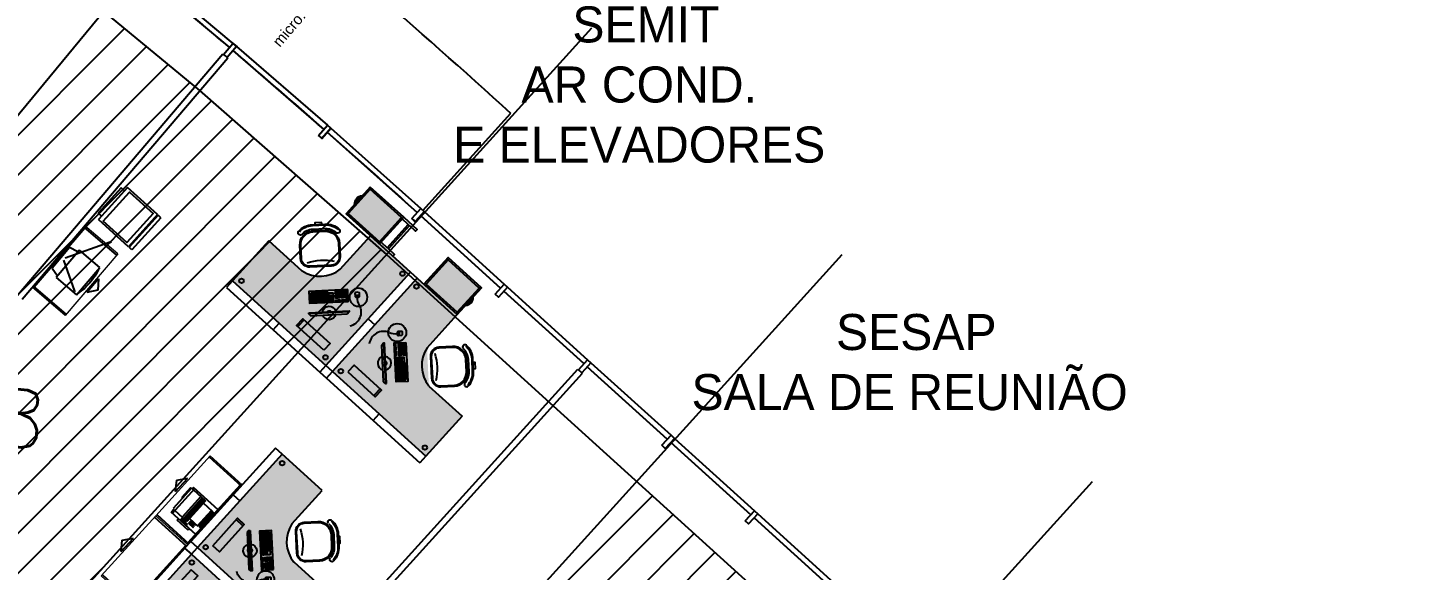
# Model space of a CAD drawing. Header units: millimetres. Extents: x -3 to 87.1, y -29 to 24.
# Drawn here: x 71.56 to 87.03, y -6.67 to -0.65 of the extents above; entities that cross this region are included whole.
import ezdxf
from ezdxf.enums import TextEntityAlignment as Align

# ---------------------------------------------------------------- set-up
doc = ezdxf.new("R2010")
doc.units = ezdxf.units.MM
for name, color, linetype in [('AR-DIV', 2, 'Continuous'), ('AR-EQP', 1, 'Continuous'), ('AR-ESQ', 2, 'Continuous'), ('AR-EST', 4, 'Continuous'), ('AR-MOB', 2, 'Continuous'), ('AR-PIS-EXT', 2, 'Continuous'), ('AR-TXT', 2, 'Continuous'), ('MALHA PARA NUMERAÇÃO DE SALAS', 1, 'Continuous')]:
    doc.layers.add(name, color=color, linetype=linetype)
doc.layers.add('AR-HTC-MOB', color=254, linetype='Continuous', plot=False)
doc.styles.add('1-125', font='stylu.ttf', dxfattribs={"height": 0.2})
doc.styles.add('ANEXO III_TERREO$0$DESENHO', font='arial.ttf')
doc.styles.add('S20', font='simplex.shx', dxfattribs={"width": 1.1, "height": 0.2})

# ---------------------------------------------------------------- blocks, each defined once
blk = doc.blocks.new('numeracao de salas anexo2')
at = {"layer": 'MALHA PARA NUMERAÇÃO DE SALAS'}
h = blk.add_hatch(dxfattribs=at)
h.set_pattern_fill('ANSI31', color=256, scale=2.5, style=0)
h.set_pattern_definition([(45, (100.34865, 6.72668), (-0.2209709, 0.2209709), [])])
h.paths.add_polyline_path([(78.927, -20.555), (78, -19.715), (73.434, -24.754), (74.361, -25.594), (76.213, -27.272), (77.89, -28.792, -0.024814), (81.404, -22.799), (80.779, -22.233)])
h.paths.add_polyline_path([(79.491, -16.208), (84.057, -11.169), (82.205, -9.491), (81.279, -8.651), (76.713, -13.69)])
h.paths.add_polyline_path([(74.295, -16.358), (73.369, -15.519), (71.516, -13.84), (66.95, -18.879), (68.803, -20.558), (69.729, -21.397)])
h.paths.add_polyline_path([(73.934, -11.172), (78.5, -6.133), (76.423, -4.309), (75.358, -3.429), (71.029, -8.672), (72.014, -9.486)])
h.paths.add_polyline_path([(68.737, -11.448), (67.795, -10.67), (65.863, -9.172), (61.779, -14.609), (63.546, -15.979), (64.408, -16.691)])
h.paths.add_polyline_path([(62.875, -7.046), (61.865, -6.357), (59.804, -5.043), (56.237, -10.833), (58.123, -12.035), (59.047, -12.664)])
h.paths.add_polyline_path([(56.634, -3.201), (55.565, -2.608), (53.391, -1.489), (50.372, -7.582), (52.36, -8.605), (53.338, -9.147)])
h.paths.add_polyline_path([(50.065, 0.055), (48.946, 0.547), (46.679, 1.461), (44.232, -4.883), (46.306, -5.72), (47.33, -6.17)])
h.paths.add_polyline_path([(43.226, 2.693), (42.066, 3.08), (39.725, 3.782), (39.723, 3.782), (37.871, -2.76), (40.013, -3.403), (41.073, -3.757)])
h.paths.add_polyline_path([(36.172, 4.691), (34.985, 4.969), (32.586, 5.454), (31.342, -1.231), (33.533, -1.674), (34.622, -1.929)])
h.paths.add_polyline_path([(28.967, 6.042), (27.755, 6.201), (25.324, 6.463), (24.699, -0.308), (26.922, -0.548), (28.03, -0.702)])
h.paths.add_polyline_path([(21.666, 6.716), (20.444, 6.763), (18, 6.8), (18, 0), (20.236, -0.034), (21.353, -0.086)])
h.paths.add_polyline_path([(14.25, 6.8), (10.5, 6.8), (10.5, 0), (14.25, 0)])
h.paths.add_polyline_path([(6.75, 6.8), (3, 6.8), (3, 0), (6.75, 0)])
h.paths.add_polyline_path([(10.5, 10.4), (10.5, 17.2), (6.75, 17.2), (6.75, 10.4)])
h.paths.add_polyline_path([(14.25, 10.4), (15.5, 10.4), (18, 10.4), (18, 17.2), (14.25, 17.2)])
h.paths.add_polyline_path([(26.28, 16.819), (23.524, 17.03), (22.144, 17.094), (21.831, 10.302), (23.107, 10.243), (25.655, 10.048)])
h.paths.add_polyline_path([(33.245, 8.993), (34.489, 15.678), (31.765, 16.142), (30.396, 16.332), (29.461, 9.598), (30.726, 9.422)])
h.paths.add_polyline_path([(38.237, 7.904), (40.703, 7.246), (42.555, 13.789), (39.889, 14.501), (38.544, 14.816), (36.993, 8.196)])
h.paths.add_polyline_path([(45.577, 5.703), (47.975, 4.82), (50.422, 11.165), (47.828, 12.119), (46.517, 12.557), (44.365, 6.107)])
h.paths.add_polyline_path([(54.99, 1.737), (58.01, 7.829), (55.515, 9.019), (54.25, 9.575), (51.514, 3.35), (52.683, 2.836)])
h.paths.add_polyline_path([(68.025, -6.293), (72.108, -0.856), (69.873, 0.769), (68.731, 1.548), (64.902, -4.071), (65.958, -4.791)])
h.paths.add_polyline_path([(76.561, -24.818), (77.711, -24.951), (77.821, -23.997), (76.671, -23.864)], flags=24)
h.paths.add_polyline_path([(78.739, -13.55), (80.222, -13.722), (80.332, -12.768), (78.849, -12.596)], flags=24)
h.paths.add_polyline_path([(69.31, -18.502), (70.761, -18.67), (70.871, -17.716), (69.421, -17.549)], flags=24)
h.paths.add_polyline_path([(73.34, -8.308), (74.791, -8.476), (74.901, -7.522), (73.451, -7.355)], flags=24)
h.paths.add_polyline_path([(64.18, -13.723), (65.597, -13.886), (65.707, -12.933), (64.29, -12.769)], flags=24)
h.paths.add_polyline_path([(58.329, -9.683), (59.646, -9.835), (59.756, -8.882), (58.439, -8.729)], flags=24)
h.paths.add_polyline_path([(52.435, -6.034), (53.752, -6.186), (53.862, -5.232), (52.545, -5.08)], flags=24)
h.paths.add_polyline_path([(46.228, -3.039), (47.379, -3.172), (47.489, -2.219), (46.338, -2.086)], flags=24)
h.paths.add_polyline_path([(39.693, -0.644), (41.144, -0.811), (41.254, 0.142), (39.804, 0.31)], flags=24)
h.paths.add_polyline_path([(32.845, 0.986), (34.262, 0.823), (34.372, 1.776), (32.955, 1.94)], flags=24)
h.paths.add_polyline_path([(26.091, 2.326), (27.541, 2.159), (27.652, 3.112), (26.201, 3.28)], flags=24)
h.paths.add_polyline_path([(19.093, 2.686), (20.543, 2.518), (20.654, 3.472), (19.203, 3.64)], flags=24)
h.paths.add_polyline_path([(11.748, 2.729), (12.898, 2.596), (13.008, 3.55), (11.858, 3.683)], flags=24)
h.paths.add_polyline_path([(4.098, 2.746), (5.548, 2.579), (5.658, 3.532), (4.208, 3.7)], flags=24)
h.paths.add_polyline_path([(7.848, 12.946), (9.298, 12.779), (9.408, 13.732), (7.958, 13.9)], flags=24)
h.paths.add_polyline_path([(15.348, 12.946), (16.798, 12.779), (16.908, 13.732), (15.458, 13.9)], flags=24)
h.paths.add_polyline_path([(23.065, 12.526), (24.549, 12.355), (24.659, 13.308), (23.175, 13.48)], flags=24)
h.paths.add_polyline_path([(31.093, 11.335), (32.543, 11.168), (32.653, 12.121), (31.203, 12.289)], flags=24)
h.paths.add_polyline_path([(38.744, 9.676), (40.161, 9.513), (40.271, 10.466), (38.855, 10.63)], flags=24)
h.paths.add_polyline_path([(46.236, 7.202), (47.686, 7.035), (47.796, 7.988), (46.346, 8.156)], flags=24)
h.paths.add_polyline_path([(53.388, 4.184), (54.705, 4.031), (54.815, 4.985), (53.498, 5.137)], flags=24)
h.paths.add_polyline_path([(67.164, -3.639), (68.481, -3.791), (68.591, -2.837), (67.274, -2.685)], flags=24)
for p, q in [((62.249, -19.307), (77.528, -0.801)), ((64.666, -21.4), (80.78, -3.616)), ((67.446, -23.916), (83.562, -6.132)), ((79.491, -16.208), (86.34, -8.65))]:
    blk.add_line(p, q, dxfattribs=at)
blk.add_lwpolyline([(58.01, 7.829), (60.467, 6.564), (62.884, 5.225), (65.259, 3.811), (67.589, 2.326), (69.873, 0.769), (72.108, -0.856), (74.292, -2.55), (76.423, -4.309), (78.5, -6.133), (80.352, -7.812), (82.205, -9.491), (84.057, -11.169), (85.91, -12.848), (89.98, -16.536)], dxfattribs=at)
at = {"layer": 'MALHA PARA NUMERAÇÃO DE SALAS', "color": 2, "style": 'S20', "width": 1.1}
blk.add_text('08', height=0.64, rotation=353.41, dxfattribs=at).set_placement((74.084, -8.233), align=Align.CENTER)
blk = doc.blocks.new('A$C009E3A51')
blk.add_blockref('numeracao de salas anexo2', (-3.157, 0.008))
blk = doc.blocks.new('ANEXO III_TERREO$0$CADEIRA-S')
at = {"color": 2}
for p, q in [((0.072, 0.269), (-0.068, 0.269)), ((0.072, 0.219), (-0.068, 0.219)), ((0.072, 0.199), (-0.068, 0.199)), ((-0.218, 0.049), (-0.218, -0.101)), ((0.222, -0.101), (0.222, 0.049)), ((-0.118, -0.201), (0.122, -0.201))]:
    blk.add_line(p, q, dxfattribs=at)
at = {"color": 1}
for p, q in [((0.072, 0.259), (-0.068, 0.259)), ((0.072, 0.189), (-0.068, 0.189)), ((-0.015, 0.199), (-0.015, 0.219)), ((0.025, 0.199), (0.025, 0.219)), ((-0.208, 0.049), (-0.208, -0.101)), ((0.212, -0.101), (0.212, 0.049)), ((-0.118, -0.191), (0.122, -0.191))]:
    blk.add_line(p, q, dxfattribs=at)
at = {"color": 2}
blk.add_lwpolyline([(-0.032, 0.269), (-0.032, 0.287), (0.043, 0.287), (0.043, 0.269)], dxfattribs=at)
for centre, radius, start, end in [((-0.206, 0.186), 0.025, 135, 315), ((-0.068, 0.049), 0.22, 90, 135), ((-0.068, 0.049), 0.15, 90, 180), ((-0.068, 0.049), 0.17, 90, 135), ((0.072, 0.049), 0.22, 45, 90), ((0.072, 0.049), 0.17, 45, 90), ((0.072, 0.049), 0.15, 0, 90), ((0.21, 0.186), 0.025, 225, 45), ((-0.118, -0.101), 0.1, 180, 270), ((0.122, -0.101), 0.1, 270, 0)]:
    blk.add_arc(centre, radius, start, end, dxfattribs=at)
at = {"color": 1}
for centre, radius, start, end in [((-0.068, 0.049), 0.21, 90, 135), ((-0.068, 0.049), 0.14, 90, 180), ((0.072, 0.049), 0.21, 45, 90), ((0.072, 0.049), 0.14, 0, 90), ((-0.118, -0.101), 0.09, 180, 270), ((-0.005, -0.682), 0.553, 73.6911, 105.2491), ((0.122, -0.101), 0.09, 270, 0)]:
    blk.add_arc(centre, radius, start, end, dxfattribs=at)
blk = doc.blocks.new('ANEXO III_TERREO$0$frde3421')
at = {"color": 2}
for p, q in [((92.969, 141.917), (92.969, 141.96)), ((92.786, 141.84), (92.765, 141.819)), ((92.765, 141.411), (92.765, 141.819)), ((92.943, 141.946), (92.969, 141.946)), ((92.943, 141.93), (92.969, 141.93)), ((92.969, 141.93), (92.943, 141.93)), ((92.786, 141.39), (92.765, 141.411))]:
    blk.add_line(p, q, dxfattribs=at)
at = {"color": 252}
for p, q in [((92.913, 141.819), (92.913, 141.762)), ((92.923, 141.821), (92.914, 141.821)), ((92.924, 141.762), (92.924, 141.819)), ((92.914, 141.761), (92.923, 141.761)), ((92.98, 141.668), (92.98, 141.627)), ((93.007, 141.67), (92.982, 141.67)), ((93.009, 141.627), (93.009, 141.668)), ((93.012, 141.704), (93.012, 141.699)), ((93.024, 141.704), (93.024, 141.699)), ((92.982, 141.625), (93.007, 141.625)), ((93.002, 141.606), (93.007, 141.606)), ((93.012, 141.604), (93.012, 141.435)), ((93.013, 141.606), (93.023, 141.606)), ((93.024, 141.604), (93.024, 141.435)), ((93.002, 141.433), (93.007, 141.433)), ((93.013, 141.433), (93.023, 141.433))]:
    blk.add_line(p, q, dxfattribs=at)
at = {"color": 2}
blk.add_lwpolyline([(93.003, 141.948, 0.414214), (92.99, 141.96), (92.956, 141.96, 0.414214), (92.943, 141.948), (92.943, 141.929, 0.414214), (92.956, 141.917), (92.99, 141.917, 0.414214), (93.003, 141.929)], format="xyb", close=True, dxfattribs=at)
at = {"color": 1}
blk.add_lwpolyline([(92.798, 141.39), (92.798, 141.84), (92.786, 141.84), (92.786, 141.39)], close=True, dxfattribs=at)
at = {"color": 2}
blk.add_lwpolyline([(93.036, 141.835), (93.036, 141.402), (92.904, 141.402), (92.904, 141.835)], close=True, dxfattribs=at)
at = {"color": 252}
for points in [[(92.95, 141.808), (92.958, 141.808, 0.414214), (92.96, 141.81), (92.96, 141.819, 0.414214), (92.958, 141.821), (92.95, 141.821, 0.414214), (92.948, 141.819), (92.948, 141.81, 0.414214)], [(92.966, 141.808), (92.974, 141.808, 0.414214), (92.976, 141.81), (92.976, 141.819, 0.414214), (92.974, 141.821), (92.966, 141.821, 0.414214), (92.964, 141.819), (92.964, 141.81, 0.414214)], [(92.982, 141.808), (92.99, 141.808, 0.414214), (92.992, 141.81), (92.992, 141.819, 0.414214), (92.99, 141.821), (92.982, 141.821, 0.414214), (92.98, 141.819), (92.98, 141.81, 0.414214)], [(92.998, 141.808), (93.006, 141.808, 0.414214), (93.008, 141.81), (93.008, 141.819, 0.414214), (93.006, 141.821), (92.998, 141.821, 0.414214), (92.996, 141.819), (92.996, 141.81, 0.414214)], [(93.014, 141.808), (93.022, 141.808, 0.414214), (93.024, 141.81), (93.024, 141.819, 0.414214), (93.022, 141.821), (93.014, 141.821, 0.414214), (93.012, 141.819), (93.012, 141.81, 0.414214)], [(92.914, 141.729), (92.923, 141.729, 0.414214), (92.925, 141.73), (92.925, 141.739, 0.414214), (92.923, 141.741), (92.914, 141.741, 0.414214), (92.913, 141.739), (92.913, 141.73, 0.414214)], [(92.914, 141.713), (92.923, 141.713, 0.414214), (92.925, 141.714), (92.925, 141.723, 0.414214), (92.923, 141.725), (92.914, 141.725, 0.414214), (92.913, 141.723), (92.913, 141.714, 0.414214)], [(92.914, 141.697), (92.923, 141.697, 0.414214), (92.925, 141.698), (92.925, 141.707, 0.414214), (92.923, 141.709), (92.914, 141.709, 0.414214), (92.913, 141.707), (92.913, 141.698, 0.414214)], [(92.915, 141.657), (92.923, 141.657, 0.414214), (92.925, 141.659), (92.925, 141.667, 0.414214), (92.923, 141.669), (92.915, 141.669, 0.414214), (92.913, 141.667), (92.913, 141.659, 0.414214)], [(92.915, 141.641), (92.923, 141.641, 0.414214), (92.925, 141.643), (92.925, 141.651, 0.414214), (92.923, 141.653), (92.915, 141.653, 0.414214), (92.913, 141.651), (92.913, 141.643, 0.414214)], [(92.934, 141.657), (92.943, 141.657, 0.414214), (92.944, 141.659), (92.944, 141.668, 0.414214), (92.943, 141.67), (92.934, 141.67, 0.414214), (92.932, 141.668), (92.932, 141.659, 0.414214)], [(92.934, 141.641), (92.943, 141.641, 0.414214), (92.944, 141.643), (92.944, 141.652, 0.414214), (92.943, 141.654), (92.934, 141.654, 0.414214), (92.932, 141.652), (92.932, 141.643, 0.414214)], [(92.949, 141.729), (92.958, 141.729, 0.414214), (92.96, 141.731), (92.96, 141.739, 0.414214), (92.958, 141.741), (92.949, 141.741, 0.414214), (92.947, 141.739), (92.947, 141.731, 0.414214)], [(92.949, 141.713), (92.958, 141.713, 0.414214), (92.96, 141.715), (92.96, 141.723, 0.414214), (92.958, 141.725), (92.949, 141.725, 0.414214), (92.947, 141.723), (92.947, 141.715, 0.414214)], [(92.949, 141.697), (92.958, 141.697, 0.414214), (92.96, 141.699), (92.96, 141.707, 0.414214), (92.958, 141.709), (92.949, 141.709, 0.414214), (92.947, 141.707), (92.947, 141.699, 0.414214)], [(92.95, 141.792), (92.958, 141.792, 0.414214), (92.96, 141.794), (92.96, 141.803, 0.414214), (92.958, 141.805), (92.95, 141.805, 0.414214), (92.948, 141.803), (92.948, 141.794, 0.414214)], [(92.95, 141.776), (92.958, 141.776, 0.414214), (92.96, 141.778), (92.96, 141.787, 0.414214), (92.958, 141.789), (92.95, 141.789, 0.414214), (92.948, 141.787), (92.948, 141.778, 0.414214)], [(92.95, 141.76), (92.958, 141.76, 0.414214), (92.96, 141.762), (92.96, 141.771, 0.414214), (92.958, 141.773), (92.95, 141.773, 0.414214), (92.948, 141.771), (92.948, 141.762, 0.414214)], [(92.95, 141.657), (92.959, 141.657, 0.414214), (92.96, 141.659), (92.96, 141.668, 0.414214), (92.959, 141.67), (92.95, 141.67, 0.414214), (92.948, 141.668), (92.948, 141.659, 0.414214)], [(92.95, 141.641), (92.959, 141.641, 0.414214), (92.96, 141.643), (92.96, 141.652, 0.414214), (92.959, 141.654), (92.95, 141.654, 0.414214), (92.948, 141.652), (92.948, 141.643, 0.414214)], [(92.966, 141.792), (92.974, 141.792, 0.414214), (92.976, 141.794), (92.976, 141.803, 0.414214), (92.974, 141.805), (92.966, 141.805, 0.414214), (92.964, 141.803), (92.964, 141.794, 0.414214)], [(92.966, 141.776), (92.974, 141.776, 0.414214), (92.976, 141.778), (92.976, 141.787, 0.414214), (92.974, 141.789), (92.966, 141.789, 0.414214), (92.964, 141.787), (92.964, 141.778, 0.414214)], [(92.966, 141.76), (92.974, 141.76, 0.414214), (92.976, 141.762), (92.976, 141.771, 0.414214), (92.974, 141.773), (92.966, 141.773, 0.414214), (92.964, 141.771), (92.964, 141.762, 0.414214)], [(92.966, 141.657), (92.975, 141.657, 0.414214), (92.976, 141.659), (92.976, 141.668, 0.414214), (92.975, 141.67), (92.966, 141.67, 0.414214), (92.964, 141.668), (92.964, 141.659, 0.414214)], [(92.966, 141.641), (92.975, 141.641, 0.414214), (92.976, 141.643), (92.976, 141.652, 0.414214), (92.975, 141.654), (92.966, 141.654, 0.414214), (92.964, 141.652), (92.964, 141.643, 0.414214)], [(92.969, 141.729), (92.978, 141.729, 0.414214), (92.98, 141.731), (92.98, 141.74, 0.414214), (92.978, 141.742), (92.969, 141.742, 0.414214), (92.967, 141.74), (92.967, 141.731, 0.414214)], [(92.969, 141.713), (92.978, 141.713, 0.414214), (92.98, 141.715), (92.98, 141.724, 0.414214), (92.978, 141.726), (92.969, 141.726, 0.414214), (92.967, 141.724), (92.967, 141.715, 0.414214)], [(92.969, 141.697), (92.978, 141.697, 0.414214), (92.98, 141.699), (92.98, 141.708, 0.414214), (92.978, 141.71), (92.969, 141.71, 0.414214), (92.967, 141.708), (92.967, 141.699, 0.414214)], [(92.982, 141.792), (92.99, 141.792, 0.414214), (92.992, 141.794), (92.992, 141.803, 0.414214), (92.99, 141.805), (92.982, 141.805, 0.414214), (92.98, 141.803), (92.98, 141.794, 0.414214)], [(92.982, 141.776), (92.99, 141.776, 0.414214), (92.992, 141.778), (92.992, 141.787, 0.414214), (92.99, 141.789), (92.982, 141.789, 0.414214), (92.98, 141.787), (92.98, 141.778, 0.414214)], [(92.982, 141.76), (92.99, 141.76, 0.414214), (92.992, 141.762), (92.992, 141.771, 0.414214), (92.99, 141.773), (92.982, 141.773, 0.414214), (92.98, 141.771), (92.98, 141.762, 0.414214)], [(92.998, 141.792), (93.006, 141.792, 0.414214), (93.008, 141.794), (93.008, 141.803, 0.414214), (93.006, 141.805), (92.998, 141.805, 0.414214), (92.996, 141.803), (92.996, 141.794, 0.414214)], [(92.998, 141.776), (93.006, 141.776, 0.414214), (93.008, 141.778), (93.008, 141.787, 0.414214), (93.006, 141.789), (92.998, 141.789, 0.414214), (92.996, 141.787), (92.996, 141.778, 0.414214)], [(92.998, 141.76), (93.006, 141.76, 0.414214), (93.008, 141.762), (93.008, 141.771, 0.414214), (93.006, 141.773), (92.998, 141.773, 0.414214), (92.996, 141.771), (92.996, 141.762, 0.414214)], [(92.998, 141.73), (93.006, 141.73, 0.414214), (93.008, 141.731), (93.008, 141.74, 0.414214), (93.006, 141.742), (92.998, 141.742, 0.414214), (92.996, 141.74), (92.996, 141.731, 0.414214)], [(92.998, 141.714), (93.006, 141.714, 0.414214), (93.008, 141.715), (93.008, 141.724, 0.414214), (93.006, 141.726), (92.998, 141.726, 0.414214), (92.996, 141.724), (92.996, 141.715, 0.414214)], [(92.998, 141.698), (93.006, 141.698, 0.414214), (93.008, 141.699), (93.008, 141.708, 0.414214), (93.006, 141.71), (92.998, 141.71, 0.414214), (92.996, 141.708), (92.996, 141.699, 0.414214)], [(93.014, 141.792), (93.022, 141.792, 0.414214), (93.024, 141.794), (93.024, 141.803, 0.414214), (93.022, 141.805), (93.014, 141.805, 0.414214), (93.012, 141.803), (93.012, 141.794, 0.414214)], [(93.014, 141.776), (93.022, 141.776, 0.414214), (93.024, 141.778), (93.024, 141.787, 0.414214), (93.022, 141.789), (93.014, 141.789, 0.414214), (93.012, 141.787), (93.012, 141.778, 0.414214)], [(93.014, 141.76), (93.022, 141.76, 0.414214), (93.024, 141.762), (93.024, 141.771, 0.414214), (93.022, 141.773), (93.014, 141.773, 0.414214), (93.012, 141.771), (93.012, 141.762, 0.414214)], [(93.014, 141.73), (93.022, 141.73, 0.414214), (93.024, 141.731), (93.024, 141.74, 0.414214), (93.022, 141.742), (93.014, 141.742, 0.414214), (93.012, 141.74), (93.012, 141.731, 0.414214)], [(93.014, 141.714), (93.022, 141.714, 0.414214), (93.024, 141.715), (93.024, 141.724, 0.414214), (93.022, 141.726), (93.014, 141.726, 0.414214), (93.012, 141.724), (93.012, 141.715, 0.414214)], [(93.014, 141.698), (93.022, 141.698, 0.414214), (93.024, 141.699), (93.024, 141.708, 0.414214), (93.022, 141.71), (93.014, 141.71, 0.414214), (93.012, 141.708), (93.012, 141.699, 0.414214)], [(92.915, 141.625), (92.923, 141.625, 0.414214), (92.925, 141.627), (92.925, 141.635, 0.414214), (92.923, 141.637), (92.915, 141.637, 0.414214), (92.913, 141.635), (92.913, 141.627, 0.414214)], [(92.915, 141.609), (92.923, 141.609, 0.414214), (92.925, 141.611), (92.925, 141.619, 0.414214), (92.923, 141.621), (92.915, 141.621, 0.414214), (92.913, 141.619), (92.913, 141.611, 0.414214)], [(92.915, 141.593), (92.923, 141.593, 0.414214), (92.925, 141.595), (92.925, 141.603, 0.414214), (92.923, 141.605), (92.915, 141.605, 0.414214), (92.913, 141.603), (92.913, 141.595, 0.414214)], [(92.915, 141.577), (92.923, 141.577, 0.414214), (92.925, 141.579), (92.925, 141.587, 0.414214), (92.923, 141.589), (92.915, 141.589, 0.414214), (92.913, 141.587), (92.913, 141.579, 0.414214)], [(92.915, 141.561), (92.923, 141.561, 0.414214), (92.925, 141.563), (92.925, 141.571, 0.414214), (92.923, 141.573), (92.915, 141.573, 0.414214), (92.913, 141.571), (92.913, 141.563, 0.414214)], [(92.915, 141.545), (92.923, 141.545, 0.414214), (92.925, 141.547), (92.925, 141.555, 0.414214), (92.923, 141.557), (92.915, 141.557, 0.414214), (92.913, 141.555), (92.913, 141.547, 0.414214)], [(92.915, 141.529), (92.923, 141.529, 0.414214), (92.925, 141.531), (92.925, 141.539, 0.414214), (92.923, 141.541), (92.915, 141.541, 0.414214), (92.913, 141.539), (92.913, 141.531, 0.414214)], [(92.915, 141.513), (92.923, 141.513, 0.414214), (92.925, 141.515), (92.925, 141.523, 0.414214), (92.923, 141.525), (92.915, 141.525, 0.414214), (92.913, 141.523), (92.913, 141.515, 0.414214)], [(92.915, 141.497), (92.923, 141.497, 0.414214), (92.925, 141.499), (92.925, 141.507, 0.414214), (92.923, 141.509), (92.915, 141.509, 0.414214), (92.913, 141.507), (92.913, 141.499, 0.414214)], [(92.934, 141.625), (92.943, 141.625, 0.414214), (92.944, 141.627), (92.944, 141.636, 0.414214), (92.943, 141.638), (92.934, 141.638, 0.414214), (92.932, 141.636), (92.932, 141.627, 0.414214)], [(92.934, 141.609), (92.943, 141.609, 0.414214), (92.944, 141.611), (92.944, 141.62, 0.414214), (92.943, 141.622), (92.934, 141.622, 0.414214), (92.932, 141.62), (92.932, 141.611, 0.414214)], [(92.934, 141.593), (92.943, 141.593, 0.414214), (92.944, 141.595), (92.944, 141.604, 0.414214), (92.943, 141.606), (92.934, 141.606, 0.414214), (92.932, 141.604), (92.932, 141.595, 0.414214)], [(92.934, 141.577), (92.943, 141.577, 0.414214), (92.944, 141.579), (92.944, 141.588, 0.414214), (92.943, 141.59), (92.934, 141.59, 0.414214), (92.932, 141.588), (92.932, 141.579, 0.414214)], [(92.934, 141.561), (92.943, 141.561, 0.414214), (92.944, 141.563), (92.944, 141.572, 0.414214), (92.943, 141.574), (92.934, 141.574, 0.414214), (92.932, 141.572), (92.932, 141.563, 0.414214)], [(92.934, 141.545), (92.943, 141.545, 0.414214), (92.944, 141.547), (92.944, 141.556, 0.414214), (92.943, 141.558), (92.934, 141.558, 0.414214), (92.932, 141.556), (92.932, 141.547, 0.414214)], [(92.934, 141.529), (92.943, 141.529, 0.414214), (92.944, 141.531), (92.944, 141.54, 0.414214), (92.943, 141.542), (92.934, 141.542, 0.414214), (92.932, 141.54), (92.932, 141.531, 0.414214)], [(92.934, 141.513), (92.943, 141.513, 0.414214), (92.944, 141.515), (92.944, 141.524, 0.414214), (92.943, 141.526), (92.934, 141.526, 0.414214), (92.932, 141.524), (92.932, 141.515, 0.414214)], [(92.934, 141.497), (92.943, 141.497, 0.414214), (92.944, 141.499), (92.944, 141.508, 0.414214), (92.943, 141.51), (92.934, 141.51, 0.414214), (92.932, 141.508), (92.932, 141.499, 0.414214)], [(92.95, 141.625), (92.959, 141.625, 0.414214), (92.96, 141.627), (92.96, 141.636, 0.414214), (92.959, 141.638), (92.95, 141.638, 0.414214), (92.948, 141.636), (92.948, 141.627, 0.414214)], [(92.95, 141.609), (92.959, 141.609, 0.414214), (92.96, 141.611), (92.96, 141.62, 0.414214), (92.959, 141.622), (92.95, 141.622, 0.414214), (92.948, 141.62), (92.948, 141.611, 0.414214)], [(92.95, 141.593), (92.959, 141.593, 0.414214), (92.96, 141.595), (92.96, 141.604, 0.414214), (92.959, 141.606), (92.95, 141.606, 0.414214), (92.948, 141.604), (92.948, 141.595, 0.414214)], [(92.95, 141.577), (92.959, 141.577, 0.414214), (92.96, 141.579), (92.96, 141.588, 0.414214), (92.959, 141.59), (92.95, 141.59, 0.414214), (92.948, 141.588), (92.948, 141.579, 0.414214)], [(92.95, 141.561), (92.959, 141.561, 0.414214), (92.96, 141.563), (92.96, 141.572, 0.414214), (92.959, 141.574), (92.95, 141.574, 0.414214), (92.948, 141.572), (92.948, 141.563, 0.414214)], [(92.95, 141.545), (92.959, 141.545, 0.414214), (92.96, 141.547), (92.96, 141.556, 0.414214), (92.959, 141.558), (92.95, 141.558, 0.414214), (92.948, 141.556), (92.948, 141.547, 0.414214)], [(92.95, 141.529), (92.959, 141.529, 0.414214), (92.96, 141.531), (92.96, 141.54, 0.414214), (92.959, 141.542), (92.95, 141.542, 0.414214), (92.948, 141.54), (92.948, 141.531, 0.414214)], [(92.95, 141.513), (92.959, 141.513, 0.414214), (92.96, 141.515), (92.96, 141.524, 0.414214), (92.959, 141.526), (92.95, 141.526, 0.414214), (92.948, 141.524), (92.948, 141.515, 0.414214)], [(92.95, 141.497), (92.959, 141.497, 0.414214), (92.96, 141.499), (92.96, 141.508, 0.414214), (92.959, 141.51), (92.95, 141.51, 0.414214), (92.948, 141.508), (92.948, 141.499, 0.414214)], [(92.966, 141.625), (92.975, 141.625, 0.414214), (92.976, 141.627), (92.976, 141.636, 0.414214), (92.975, 141.638), (92.966, 141.638, 0.414214), (92.964, 141.636), (92.964, 141.627, 0.414214)], [(92.966, 141.609), (92.975, 141.609, 0.414214), (92.976, 141.611), (92.976, 141.62, 0.414214), (92.975, 141.622), (92.966, 141.622, 0.414214), (92.964, 141.62), (92.964, 141.611, 0.414214)], [(92.966, 141.593), (92.975, 141.593, 0.414214), (92.976, 141.595), (92.976, 141.604, 0.414214), (92.975, 141.606), (92.966, 141.606, 0.414214), (92.964, 141.604), (92.964, 141.595, 0.414214)], [(92.966, 141.577), (92.975, 141.577, 0.414214), (92.976, 141.579), (92.976, 141.588, 0.414214), (92.975, 141.59), (92.966, 141.59, 0.414214), (92.964, 141.588), (92.964, 141.579, 0.414214)], [(92.966, 141.561), (92.975, 141.561, 0.414214), (92.976, 141.563), (92.976, 141.572, 0.414214), (92.975, 141.574), (92.966, 141.574, 0.414214), (92.964, 141.572), (92.964, 141.563, 0.414214)], [(92.966, 141.545), (92.975, 141.545, 0.414214), (92.976, 141.547), (92.976, 141.556, 0.414214), (92.975, 141.558), (92.966, 141.558, 0.414214), (92.964, 141.556), (92.964, 141.547, 0.414214)], [(92.966, 141.529), (92.975, 141.529, 0.414214), (92.976, 141.531), (92.976, 141.54, 0.414214), (92.975, 141.542), (92.966, 141.542, 0.414214), (92.964, 141.54), (92.964, 141.531, 0.414214)], [(92.966, 141.513), (92.975, 141.513, 0.414214), (92.976, 141.515), (92.976, 141.524, 0.414214), (92.975, 141.526), (92.966, 141.526, 0.414214), (92.964, 141.524), (92.964, 141.515, 0.414214)], [(92.966, 141.497), (92.975, 141.497, 0.414214), (92.976, 141.499), (92.976, 141.508, 0.414214), (92.975, 141.51), (92.966, 141.51, 0.414214), (92.964, 141.508), (92.964, 141.499, 0.414214)], [(92.982, 141.609), (92.991, 141.609, 0.414214), (92.992, 141.611), (92.992, 141.62, 0.414214), (92.991, 141.622), (92.982, 141.622, 0.414214), (92.98, 141.62), (92.98, 141.611, 0.414214)], [(92.982, 141.593), (92.991, 141.593, 0.414214), (92.992, 141.595), (92.992, 141.604, 0.414214), (92.991, 141.606), (92.982, 141.606, 0.414214), (92.98, 141.604), (92.98, 141.595, 0.414214)], [(92.982, 141.577), (92.991, 141.577, 0.414214), (92.992, 141.579), (92.992, 141.588, 0.414214), (92.991, 141.59), (92.982, 141.59, 0.414214), (92.98, 141.588), (92.98, 141.579, 0.414214)], [(92.982, 141.561), (92.991, 141.561, 0.414214), (92.992, 141.563), (92.992, 141.572, 0.414214), (92.991, 141.574), (92.982, 141.574, 0.414214), (92.98, 141.572), (92.98, 141.563, 0.414214)], [(92.982, 141.545), (92.991, 141.545, 0.414214), (92.992, 141.547), (92.992, 141.556, 0.414214), (92.991, 141.558), (92.982, 141.558, 0.414214), (92.98, 141.556), (92.98, 141.547, 0.414214)], [(92.982, 141.529), (92.991, 141.529, 0.414214), (92.992, 141.531), (92.992, 141.54, 0.414214), (92.991, 141.542), (92.982, 141.542, 0.414214), (92.98, 141.54), (92.98, 141.531, 0.414214)], [(92.982, 141.513), (92.991, 141.513, 0.414214), (92.992, 141.515), (92.992, 141.524, 0.414214), (92.991, 141.526), (92.982, 141.526, 0.414214), (92.98, 141.524), (92.98, 141.515, 0.414214)], [(92.982, 141.497), (92.991, 141.497, 0.414214), (92.992, 141.499), (92.992, 141.508, 0.414214), (92.991, 141.51), (92.982, 141.51, 0.414214), (92.98, 141.508), (92.98, 141.499, 0.414214)], [(92.998, 141.609), (93.007, 141.609, 0.414214), (93.008, 141.611), (93.008, 141.62, 0.414214), (93.007, 141.622), (92.998, 141.622, 0.414214), (92.996, 141.62), (92.996, 141.611, 0.414214)], [(92.998, 141.593), (93.007, 141.593, 0.414214), (93.008, 141.595), (93.008, 141.604, 0.414214), (93.007, 141.606), (92.998, 141.606, 0.414214), (92.996, 141.604), (92.996, 141.595, 0.414214)], [(92.998, 141.577), (93.007, 141.577, 0.414214), (93.008, 141.579), (93.008, 141.588, 0.414214), (93.007, 141.59), (92.998, 141.59, 0.414214), (92.996, 141.588), (92.996, 141.579, 0.414214)], [(92.998, 141.561), (93.007, 141.561, 0.414214), (93.008, 141.563), (93.008, 141.572, 0.414214), (93.007, 141.574), (92.998, 141.574, 0.414214), (92.996, 141.572), (92.996, 141.563, 0.414214)], [(92.998, 141.545), (93.007, 141.545, 0.414214), (93.008, 141.547), (93.008, 141.556, 0.414214), (93.007, 141.558), (92.998, 141.558, 0.414214), (92.996, 141.556), (92.996, 141.547, 0.414214)], [(92.998, 141.529), (93.007, 141.529, 0.414214), (93.008, 141.531), (93.008, 141.54, 0.414214), (93.007, 141.542), (92.998, 141.542, 0.414214), (92.996, 141.54), (92.996, 141.531, 0.414214)], [(92.998, 141.513), (93.007, 141.513, 0.414214), (93.008, 141.515), (93.008, 141.524, 0.414214), (93.007, 141.526), (92.998, 141.526, 0.414214), (92.996, 141.524), (92.996, 141.515, 0.414214)], [(92.998, 141.497), (93.007, 141.497, 0.414214), (93.008, 141.499), (93.008, 141.508, 0.414214), (93.007, 141.51), (92.998, 141.51, 0.414214), (92.996, 141.508), (92.996, 141.499, 0.414214)], [(92.915, 141.481), (92.923, 141.481, 0.414214), (92.925, 141.483), (92.925, 141.491, 0.414214), (92.923, 141.493), (92.915, 141.493, 0.414214), (92.913, 141.491), (92.913, 141.483, 0.414214)], [(92.915, 141.465), (92.923, 141.465, 0.414214), (92.925, 141.467), (92.925, 141.475, 0.414214), (92.923, 141.477), (92.915, 141.477, 0.414214), (92.913, 141.475), (92.913, 141.467, 0.414214)], [(92.915, 141.449), (92.923, 141.449, 0.414214), (92.925, 141.451), (92.925, 141.459, 0.414214), (92.923, 141.461), (92.915, 141.461, 0.414214), (92.913, 141.459), (92.913, 141.451, 0.414214)], [(92.915, 141.433), (92.923, 141.433, 0.414214), (92.925, 141.435), (92.925, 141.443, 0.414214), (92.923, 141.445), (92.915, 141.445, 0.414214), (92.913, 141.443), (92.913, 141.435, 0.414214)], [(92.915, 141.417), (92.923, 141.417, 0.414214), (92.925, 141.419), (92.925, 141.427, 0.414214), (92.923, 141.429), (92.915, 141.429, 0.414214), (92.913, 141.427), (92.913, 141.419, 0.414214)], [(92.934, 141.481), (92.943, 141.481, 0.414214), (92.944, 141.483), (92.944, 141.492, 0.414214), (92.943, 141.494), (92.934, 141.494, 0.414214), (92.932, 141.492), (92.932, 141.483, 0.414214)], [(92.934, 141.465), (92.943, 141.465, 0.414214), (92.944, 141.467), (92.944, 141.476, 0.414214), (92.943, 141.478), (92.934, 141.478, 0.414214), (92.932, 141.476), (92.932, 141.467, 0.414214)], [(92.934, 141.449), (92.943, 141.449, 0.414214), (92.944, 141.451), (92.944, 141.46, 0.414214), (92.943, 141.462), (92.934, 141.462, 0.414214), (92.932, 141.46), (92.932, 141.451, 0.414214)], [(92.934, 141.433), (92.943, 141.433, 0.414214), (92.944, 141.435), (92.944, 141.444, 0.414214), (92.943, 141.446), (92.934, 141.446, 0.414214), (92.932, 141.444), (92.932, 141.435, 0.414214)], [(92.934, 141.417), (92.943, 141.417, 0.414214), (92.944, 141.419), (92.944, 141.428, 0.414214), (92.943, 141.43), (92.934, 141.43, 0.414214), (92.932, 141.428), (92.932, 141.419, 0.414214)], [(92.95, 141.481), (92.959, 141.481, 0.414214), (92.96, 141.483), (92.96, 141.492, 0.414214), (92.959, 141.494), (92.95, 141.494, 0.414214), (92.948, 141.492), (92.948, 141.483, 0.414214)], [(92.95, 141.465), (92.959, 141.465, 0.414214), (92.96, 141.467), (92.96, 141.476, 0.414214), (92.959, 141.478), (92.95, 141.478, 0.414214), (92.948, 141.476), (92.948, 141.467, 0.414214)], [(92.95, 141.449), (92.959, 141.449, 0.414214), (92.96, 141.451), (92.96, 141.46, 0.414214), (92.959, 141.462), (92.95, 141.462, 0.414214), (92.948, 141.46), (92.948, 141.451, 0.414214)], [(92.95, 141.433), (92.959, 141.433, 0.414214), (92.96, 141.435), (92.96, 141.444, 0.414214), (92.959, 141.446), (92.95, 141.446, 0.414214), (92.948, 141.444), (92.948, 141.435, 0.414214)], [(92.95, 141.417), (92.959, 141.417, 0.414214), (92.96, 141.419), (92.96, 141.428, 0.414214), (92.959, 141.43), (92.95, 141.43, 0.414214), (92.948, 141.428), (92.948, 141.419, 0.414214)], [(92.966, 141.481), (92.975, 141.481, 0.414214), (92.976, 141.483), (92.976, 141.492, 0.414214), (92.975, 141.494), (92.966, 141.494, 0.414214), (92.964, 141.492), (92.964, 141.483, 0.414214)], [(92.966, 141.465), (92.975, 141.465, 0.414214), (92.976, 141.467), (92.976, 141.476, 0.414214), (92.975, 141.478), (92.966, 141.478, 0.414214), (92.964, 141.476), (92.964, 141.467, 0.414214)], [(92.966, 141.449), (92.975, 141.449, 0.414214), (92.976, 141.451), (92.976, 141.46, 0.414214), (92.975, 141.462), (92.966, 141.462, 0.414214), (92.964, 141.46), (92.964, 141.451, 0.414214)], [(92.966, 141.433), (92.975, 141.433, 0.414214), (92.976, 141.435), (92.976, 141.444, 0.414214), (92.975, 141.446), (92.966, 141.446, 0.414214), (92.964, 141.444), (92.964, 141.435, 0.414214)], [(92.966, 141.417), (92.975, 141.417, 0.414214), (92.976, 141.419), (92.976, 141.428, 0.414214), (92.975, 141.43), (92.966, 141.43, 0.414214), (92.964, 141.428), (92.964, 141.419, 0.414214)], [(92.982, 141.481), (92.991, 141.481, 0.414214), (92.992, 141.483), (92.992, 141.492, 0.414214), (92.991, 141.494), (92.982, 141.494, 0.414214), (92.98, 141.492), (92.98, 141.483, 0.414214)], [(92.982, 141.465), (92.991, 141.465, 0.414214), (92.992, 141.467), (92.992, 141.476, 0.414214), (92.991, 141.478), (92.982, 141.478, 0.414214), (92.98, 141.476), (92.98, 141.467, 0.414214)], [(92.982, 141.449), (92.991, 141.449, 0.414214), (92.992, 141.451), (92.992, 141.46, 0.414214), (92.991, 141.462), (92.982, 141.462, 0.414214), (92.98, 141.46), (92.98, 141.451, 0.414214)], [(92.982, 141.433), (92.991, 141.433, 0.414214), (92.992, 141.435), (92.992, 141.444, 0.414214), (92.991, 141.446), (92.982, 141.446, 0.414214), (92.98, 141.444), (92.98, 141.435, 0.414214)], [(92.982, 141.417), (92.991, 141.417, 0.414214), (92.992, 141.419), (92.992, 141.428, 0.414214), (92.991, 141.43), (92.982, 141.43, 0.414214), (92.98, 141.428), (92.98, 141.419, 0.414214)], [(92.998, 141.481), (93.007, 141.481, 0.414214), (93.008, 141.483), (93.008, 141.492, 0.414214), (93.007, 141.494), (92.998, 141.494, 0.414214), (92.996, 141.492), (92.996, 141.483, 0.414214)], [(92.998, 141.465), (93.007, 141.465, 0.414214), (93.008, 141.467), (93.008, 141.476, 0.414214), (93.007, 141.478), (92.998, 141.478, 0.414214), (92.996, 141.476), (92.996, 141.467, 0.414214)], [(92.998, 141.449), (93.007, 141.449, 0.414214), (93.008, 141.451), (93.008, 141.46, 0.414214), (93.007, 141.462), (92.998, 141.462, 0.414214), (92.996, 141.46), (92.996, 141.451, 0.414214)], [(92.998, 141.433), (93.007, 141.433, 0.414214), (93.008, 141.435), (93.008, 141.444, 0.414214), (93.007, 141.446), (92.998, 141.446, 0.414214), (92.996, 141.444), (92.996, 141.435, 0.414214)], [(92.998, 141.417), (93.007, 141.417, 0.414214), (93.008, 141.419), (93.008, 141.428, 0.414214), (93.007, 141.43), (92.998, 141.43, 0.414214), (92.996, 141.428), (92.996, 141.419, 0.414214)]]:
    blk.add_lwpolyline(points, format="xyb", close=True, dxfattribs=at)
at = {"color": 1}
blk.add_circle((92.944, 141.949), 0.1, dxfattribs=at)
at = {"color": 2}
for centre, radius, start, end in [((92.787, 141.808), 0.162, 64.57, 169.2723), ((92.922, 142.06), 0.123, 238.3701, 279.9545)]:
    blk.add_arc(centre, radius, start, end, dxfattribs=at)
at = {"color": 252}
for centre, start, end in [((92.914, 141.819), 90, 180), ((92.923, 141.819), 0, 90), ((92.914, 141.762), 180, 270), ((92.923, 141.762), 270, 0), ((92.982, 141.668), 90, 180), ((93.007, 141.668), 0, 90), ((92.982, 141.627), 180, 270), ((93.007, 141.627), 270, 0), ((93.013, 141.604), 90, 180), ((93.023, 141.604), 0, 90), ((93.013, 141.435), 180, 270), ((93.023, 141.435), 270, 0)]:
    blk.add_arc(centre, 0.0016, start, end, dxfattribs=at)
at = {"color": 1}
for radius, start, end in [(0.075, 106.4299, 253.5701), (0.075, 279.5941, 80.4059), (0.025, 148.0519, 211.9481), (0.025, 300, 60)]:
    blk.add_arc((92.786, 141.615), radius, start, end, dxfattribs=at)
blk = doc.blocks.new('ANEXO III_TERREO$0$CPU')
at = {"color": 1}
blk.add_line((1.172, 1.051), (1.172, 0.951), dxfattribs=at)
blk.add_lwpolyline([(0.782, 0.951), (1.192, 0.951), (1.192, 1.051), (0.782, 1.051)], close=True, dxfattribs=at)
blk = doc.blocks.new('ANEXO III_TERREO$0$1 estacao')
at = {"layer": 'AR-HTC-MOB'}
h = blk.add_hatch(color=254, dxfattribs=at)
edge = h.paths.add_edge_path()
edge.add_line((789.965, 225.163), (790.515, 224.923))
edge.add_line((790.515, 224.923), (790.315, 224.465))
edge.add_arc((790.663, 224.373), 0.359, 165.2379, 201.4311)
edge.add_arc((790.663, 224.373), 0.359, 201.4311, 237.6243)
edge.add_line((790.47, 224.07), (790.928, 223.87))
edge.add_line((790.928, 223.87), (790.688, 223.32))
edge.add_line((790.688, 223.32), (789.405, 223.88))
edge.add_line((789.405, 223.88), (789.965, 225.163))
h = blk.add_hatch(color=254, dxfattribs=at)
edge = h.paths.add_edge_path()
edge.add_line((788.805, 222.505), (789.355, 222.265))
edge.add_line((789.355, 222.265), (789.555, 222.723))
edge.add_arc((789.858, 222.531), 0.359, 471.4162, 507.6094, ccw=False)
edge.add_arc((789.858, 222.531), 0.359, 435.2229, 471.4162, ccw=False)
edge.add_line((789.95, 222.878), (790.408, 222.678))
edge.add_line((790.408, 222.678), (790.648, 223.228))
edge.add_line((790.648, 223.228), (789.365, 223.788))
edge.add_line((789.365, 223.788), (788.805, 222.505))
at = {"color": 2, "linetype": 'Continuous'}
for p, q in [((789.873, 225.203), (789.314, 223.92)), ((789.965, 225.163), (789.405, 223.88)), ((789.965, 225.163), (789.873, 225.203)), ((789.594, 224.561), (789.685, 224.521)), ((789.274, 223.828), (788.714, 222.545)), ((789.365, 223.788), (788.805, 222.505)), ((789.365, 223.788), (790.648, 223.228)), ((789.405, 223.88), (790.688, 223.32)), ((790.047, 223.6), (790.007, 223.508)), ((790.688, 223.32), (790.648, 223.228)), ((788.994, 223.187), (789.085, 223.147)), ((788.805, 222.505), (788.714, 222.545))]:
    blk.add_line(p, q, dxfattribs=at)
at = {"color": 1}
for p, q in [((790.515, 224.923), (789.965, 225.163)), ((790.315, 224.465), (790.515, 224.923)), ((790.47, 224.07), (790.928, 223.87)), ((790.928, 223.87), (790.408, 222.678)), ((789.95, 222.878), (790.408, 222.678)), ((789.555, 222.723), (789.355, 222.265)), ((789.355, 222.265), (788.805, 222.505))]:
    blk.add_line(p, q, dxfattribs=at)
at = {"color": 2, "linetype": 'Continuous'}
blk.add_lwpolyline([(789.365, 223.788), (789.405, 223.88), (789.314, 223.92), (789.273, 223.828)], close=True, dxfattribs=at)
at = {"color": 1, "linetype": 'Continuous'}
for centre in [(789.998, 225.068), (789.491, 223.913), (789.399, 223.703), (790.643, 223.399), (790.558, 223.206), (788.893, 222.547)]:
    blk.add_circle(centre, 0.025, dxfattribs=at)
at = {"color": 1}
for centre, start, end in [((790.663, 224.373), 165.2379, 237.6243), ((789.859, 222.531), 75.2379, 147.6243)]:
    blk.add_arc(centre, 0.359, start, end, dxfattribs=at)
at = {"extrusion": (0, 0, -1), "zscale": -1, "rotation": 68.57638586938054}
blk.add_blockref('ANEXO III_TERREO$0$CADEIRA-S', (-790.615, 224.356), dxfattribs=at)
at = {"extrusion": (0, 0, -1), "xscale": -1, "zscale": -1, "rotation": 158.5763858693802}
blk.add_blockref('ANEXO III_TERREO$0$CADEIRA-S', (-789.833, 222.581), dxfattribs=at)
at = {"layer": 'AR-EQP', "extrusion": (0, 0, -1), "zscale": -1}
for name, p, rotation in [('ANEXO III_TERREO$0$CPU', (-788.375, 223.618), 113.5763858693805), ('ANEXO III_TERREO$0$frde3421', (-651.868, 321.972), 158.5763858693806)]:
    blk.add_blockref(name, p, dxfattribs=dict(at, rotation=rotation))
at = {"layer": 'AR-EQP'}
for name, p, rotation in [('ANEXO III_TERREO$0$CPU', (788.857, 224.722), 246.4236141306195), ('ANEXO III_TERREO$0$frde3421', (623.915, 257.92), 291.4236141306193)]:
    blk.add_blockref(name, p, dxfattribs=dict(at, rotation=rotation))
blk = doc.blocks.new('ARM BAIXO')
at = {"color": 1}
for p, q in [((375.499, 58.271), (375.599, 58.346)), ((375.599, 58.346), (375.699, 58.271)), ((375.167, 58.253), (375.167, 57.773)), ((375.499, 58.271), (375.699, 58.271)), ((376.031, 58.253), (376.031, 57.773)), ((376.031, 57.785), (375.167, 57.785))]:
    blk.add_line(p, q, dxfattribs=at)
at = {"color": 2, "linetype": 'Continuous', "lineweight": 15}
for p, q in [((375.149, 58.253), (375.149, 57.773)), ((375.149, 58.253), (376.049, 58.253)), ((376.049, 58.253), (376.049, 57.773)), ((376.049, 58.253), (376.049, 57.773)), ((376.049, 58.253), (376.049, 57.773)), ((376.049, 57.773), (375.149, 57.773))]:
    blk.add_line(p, q, dxfattribs=at)
blk = doc.blocks.new('ANEXO III_TERREO$0$geladeira')
at = {"color": 1}
for p, q in [((0, -0.19), (0, 0.19)), ((0.05, 0.19), (0, 0.19)), ((0.5, -0.24), (0.5, 0.24)), ((0.51, -0.24), (0.51, 0.24)), ((0.05, -0.19), (0, -0.19))]:
    blk.add_line(p, q, dxfattribs=at)
at = {"color": 2}
for p, q in [((0.05, -0.24), (0.05, 0.24)), ((0.5, 0.24), (0.05, 0.24)), ((0.55, 0.24), (0.51, 0.24)), ((0.55, -0.24), (0.55, 0.24)), ((0.5, -0.24), (0.05, -0.24)), ((0.55, -0.24), (0.51, -0.24))]:
    blk.add_line(p, q, dxfattribs=at)
blk = doc.blocks.new('ANEXO III_TERREO$0$HP')
at = {"color": 1}
for p, q in [((-17, -27.4), (-17, 9.6)), ((-17, 9.6), (-15, 9.6)), ((20, 7.6), (-17, 7.6)), ((-17, 7.6), (-15, 7.6)), ((-15, 10.6), (15.5, 10.6)), ((-15, 10.6), (-14.5, 10.6)), ((-15, 9.6), (-15, 10.6)), ((-15, 9.6), (-15, 9.6)), ((-15, 9.6), (-15, 7.6)), ((-15, 7.6), (-15, -10.4)), ((-14.5, 10.6), (-14.5, 11.6)), ((-14.5, 11.6), (0.5, 11.6)), ((-13, 11.3), (-13, 11)), ((-10.1, 11.3), (-10.1, 11)), ((-6.9, 11.3), (-6.9, 11)), ((-3.9, 11.3), (-3.9, 11)), ((0.5, 11.6), (0.5, 10.6)), ((15.5, 10.6), (15.5, 9.6)), ((15.5, 9.6), (20, 9.6)), ((16, -10.4), (16, 7.6)), ((20, -27.4), (20, 9.6)), ((20, 9.6), (20, 7.6)), ((-15, -3.4), (16, -3.4)), ((-15, -5.4), (16, -5.4)), ((-15, -6.9), (16, -6.9)), ((-15, -8.1), (16, -8.1)), ((-15, -9), (16, -9)), ((-15, -9.7), (16, -9.7)), ((-15, -10.2), (16, -10.2)), ((-15, -10.4), (16, -10.4)), ((-11.5, -17.5), (-11.5, -10.4)), ((-11.5, -10.4), (-11.5, -23.4)), ((11.5, -23.4), (11.5, -10.4)), ((12.4, -13), (12.8, -13)), ((12.4, -20), (12.4, -13)), ((12.8, -20), (12.8, -13)), ((14, -13), (14.4, -13)), ((14, -20), (14, -13)), ((14.4, -20), (14.4, -13)), ((15.7, -13), (16.1, -13)), ((15.7, -20), (15.7, -13)), ((16, -10.4), (16, -10.4)), ((16.1, -13), (16.1, -20)), ((17.3, -10.6), (17.3, -3.6)), ((18.1, -10.6), (17.7, -10.6)), ((17.7, -13), (17.7, -10.6)), ((18.1, -13), (17.7, -13)), ((18.1, -10.6), (18.1, -3.6)), ((18.1, -13), (18.1, -10.6)), ((18.5, -3.6), (18.5, -10.6)), ((18.9, -10.6), (18.5, -10.6)), ((18.5, -13), (18.5, -10.6)), ((18.9, -13), (18.5, -13)), ((18.9, -10.6), (18.9, -3.6)), ((18.9, -13), (18.9, -10.6)), ((18.9, -13), (19.3, -13)), ((19.3, -13), (19.3, -10.6)), ((22, -1.4), (20, -1.4)), ((22, -17.9), (22, -1.4)), ((20, -27.4), (-17, -27.4)), ((-17, -27.4), (-11.5, -27.4)), ((-17, -27.4), (-17, -27.4)), ((11.5, -22.4), (-11.5, -22.4)), ((-11.5, -23.4), (11.5, -23.4)), ((-11.5, -24.8), (11.5, -24.8)), ((-11.5, -25.2), (-11.5, -24.8)), ((11.5, -25.2), (-11.5, -25.2)), ((-11.5, -26.4), (11.5, -26.4)), ((-11.5, -26.8), (-11.5, -26.4)), ((11.5, -23.4), (11.5, -21.4)), ((12.8, -20), (12.4, -20)), ((14.4, -20), (14, -20)), ((16.1, -20), (15.7, -20)), ((20, -27.4), (20, -17.9)), ((20, -17.9), (22, -17.9))]:
    blk.add_line(p, q, dxfattribs=at)
for points in [[(-17, 7.6), (-17, 9.6), (-15, 7.6), (-15, 9.6)], [(-13.9, 11), (-13.9, 11.3), (-13, 11), (-13, 11.3)], [(-11, 11), (-11, 11.3), (-10.1, 11), (-10.1, 11.3)], [(-7.9, 11), (-7.9, 11.3), (-6.9, 11), (-6.9, 11.3)], [(-4.8, 11), (-4.8, 11.3), (-3.9, 11), (-3.9, 11.3)], [(17.3, -3.6), (17.3, -10.6), (17.7, -3.6), (17.7, -10.6)], [(18.1, -3.6), (18.1, -10.6), (18.5, -3.6), (18.5, -10.6)], [(18.9, -3.6), (18.9, -10.6), (19.3, -3.6), (19.3, -10.6)], [(11.5, -24.8), (-11.5, -24.8), (11.5, -25.2), (-11.5, -25.2)], [(11.5, -26.4), (-11.5, -26.4), (11.5, -26.8), (-11.5, -26.8)]]:
    blk.add_solid(points, dxfattribs=at)
blk = doc.blocks.new('ANEXO III_TERREO$0$IMPRESSORA_LASER')
blk.add_blockref('ANEXO III_TERREO$0$HP', (0, 26.4))
blk = doc.blocks.new('ANEXO III_TERREO$0$GAV')
at = {"color": 2, "ltscale": 0.03}
blk.add_line((1.613, 7.012), (2.013, 7.012), dxfattribs=at)
at = {"color": 2}
blk.add_lwpolyline([(1.613, 6.997), (2.013, 6.997), (2.013, 7.497), (1.613, 7.497)], close=True, dxfattribs=at)
at = {"color": 1, "ltscale": 0.03}
blk.add_lwpolyline([(1.631, 7.012), (1.995, 7.012), (1.995, 7.479), (1.631, 7.479)], close=True, dxfattribs=at)
at = {"color": 1, "ltscale": 10}
for radius, start, end in [(0.0923, 225.2353, 314.7647), (0.0823, 232.7755, 307.2245)]:
    blk.add_arc((1.813, 7.062), radius, start, end, dxfattribs=at)
blk = doc.blocks.new('ANEXO III_TERREO$0$gaveteiro')
at = {"layer": 'AR-HTC-MOB'}
h = blk.add_hatch(color=254, dxfattribs=at)
h.paths.add_polyline_path([(791.086, 223.275), (791.272, 223.703), (790.939, 223.849), (790.752, 223.421)], flags=16)
h.paths.add_polyline_path([(791.095, 223.252), (791.289, 223.696), (791.272, 223.703), (791.086, 223.275), (790.752, 223.421), (790.939, 223.849), (790.922, 223.856), (790.728, 223.412)])
h.paths.add_polyline_path([(790.928, 223.87), (790.922, 223.856), (791.289, 223.696), (791.295, 223.71)])
at = {"rotation": 156.4266685692365}
blk.add_blockref('ANEXO III_TERREO$0$GAV', (795.572, 229.478), dxfattribs=at)
blk = doc.blocks.new('tv')
at = {"color": 1}
for p, q in [((0.106, 0.296), (0.084, 0.284)), ((0.097, 0.291), (0.106, 0.296)), ((0.363, -0.17), (0.097, 0.291)), ((0.36, -0.201), (0.045, -0.383)), ((0.04, -0.374), (0.052, -0.396))]:
    blk.add_line(p, q, dxfattribs=at)
at = {"color": 2}
for p, q in [((0, 0), (0.3, 0)), ((0, -0.4), (0, 0)), ((0.3, 0), (0.3, -0.4)), ((0.3, -0.025), (0.4, -0.05)), ((0.4, -0.05), (0.4, -0.35)), ((0.3, -0.4), (0, -0.4)), ((0.4, -0.35), (0.3, -0.375))]:
    blk.add_line(p, q, dxfattribs=at)
at = {"color": 1}
blk.add_arc((0.6, -0.2), 0.625, 163.7398, 196.2602, dxfattribs=at)

msp = doc.modelspace()

# ---------------------------------------------------------------- linework, layer by layer
at = {"layer": 'AR-DIV', "transparency": 33554687}
for points in [[(71.449, -3.616), (73.731, -0.936)], [(71.502, -3.661), (73.783, -0.983)], [(73.133, -9.446), (77.672, -4.436)], [(73.185, -9.493), (77.724, -4.483)]]:
    msp.add_lwpolyline(points, dxfattribs=at)
at = {"layer": 'AR-ESQ', "color": 2, "transparency": 33554687}
for p, q in [((73.83, -0.812), (73.887, -0.86)), ((74.793, -1.842), (74.892, -1.729)), ((74.83, -1.875), (74.929, -1.762)), ((74.929, -1.762), (74.892, -1.729)), ((75.928, -2.653), (75.827, -2.764)), ((75.965, -2.687), (75.864, -2.798)), ((76.814, -3.537), (75.924, -2.731)), ((75.928, -2.653), (75.965, -2.687)), ((76.854, -3.492), (76.753, -3.604)), ((76.891, -3.526), (76.79, -3.637)), ((76.854, -3.492), (76.891, -3.526)), ((76.79, -3.637), (76.753, -3.604)), ((77.74, -4.376), (76.851, -3.57)), ((77.78, -4.332), (77.68, -4.443)), ((77.717, -4.477), (77.68, -4.443)), ((77.817, -4.365), (77.717, -4.477)), ((78.666, -5.216), (77.777, -4.41)), ((77.78, -4.332), (77.817, -4.365)), ((78.707, -5.171), (78.606, -5.282)), ((78.744, -5.205), (78.643, -5.316)), ((78.744, -5.205), (78.643, -5.316)), ((79.593, -6.055), (78.703, -5.249)), ((78.707, -5.171), (78.744, -5.205)), ((78.643, -5.316), (78.606, -5.282)), ((79.633, -6.01), (79.532, -6.122)), ((79.633, -6.01), (79.67, -6.044)), ((79.569, -6.155), (79.532, -6.122)), ((79.67, -6.044), (79.569, -6.155)), ((80.519, -6.894), (79.63, -6.089))]:
    msp.add_line(p, q, dxfattribs=at)
at = {"layer": 'AR-ESQ', "color": 1, "transparency": 33554687}
for points in [[(72.817, 0.038), (73.842, -0.821)], [(73.88, -0.854), (74.892, -1.729)], [(74.929, -1.762), (75.928, -2.653)], [(75.965, -2.687), (76.854, -3.492)], [(76.891, -3.526), (77.78, -4.332)], [(77.817, -4.365), (78.707, -5.171)], [(78.744, -5.205), (79.633, -6.01)], [(79.67, -6.044), (80.559, -6.85)]]:
    msp.add_lwpolyline(points, dxfattribs=at)
at = {"layer": 'AR-ESQ', "transparency": 33554687}
for points in [[(72.778, -0.008), (73.803, -0.867)], [(73.841, -0.899), (74.852, -1.775)], [(74.889, -1.807), (75.888, -2.698)], [(75.924, -2.731), (76.814, -3.537)], [(76.851, -3.57), (77.74, -4.376)], [(77.777, -4.41), (78.666, -5.216)], [(78.703, -5.249), (79.593, -6.055)], [(79.63, -6.089), (80.519, -6.894)]]:
    msp.add_lwpolyline(points, dxfattribs=at)
for points in [[(73.776, -0.976, 0.000138), (73.738, -0.943), (73.842, -0.821), (73.88, -0.854)], [(74.793, -1.842), (74.892, -1.729), (74.929, -1.762), (74.83, -1.875, 0.000138)], [(75.827, -2.764), (75.928, -2.653), (75.965, -2.687), (75.864, -2.798, 0.000138)]]:
    msp.add_lwpolyline(points, format="xyb", close=True, dxfattribs=at)
for points in [[(76.753, -3.604), (76.854, -3.492), (76.891, -3.526), (76.79, -3.637)], [(77.68, -4.443), (77.78, -4.332), (77.817, -4.365), (77.717, -4.477)], [(78.606, -5.282), (78.707, -5.171), (78.744, -5.205), (78.643, -5.316)], [(79.532, -6.122), (79.633, -6.01), (79.67, -6.044), (79.569, -6.155)]]:
    msp.add_lwpolyline(points, close=True, dxfattribs=at)
at = {"layer": 'AR-ESQ', "color": 2, "transparency": 33554687}
for radius, start, end in [(90.44, 49.60204, 50.43963), (90.44, 48.71377, 49.55596), (90.35, 48.68208, 48.71379), (90.44, 47.835, 48.6821), (90.35, 47.80331, 47.83502)]:
    msp.add_arc((15.178, -69.733), radius, start, end, dxfattribs=at)
at = {"layer": 'AR-EST', "transparency": 33554687}
msp.add_lwpolyline([(75.738, -2.751), (75.886, -2.885), (75.869, -2.904), (75.803, -2.843), (75.568, -3.103), (75.634, -3.163), (75.617, -3.182), (75.469, -3.047), (75.486, -3.029), (75.553, -3.089), (75.788, -2.83), (75.721, -2.769), (75.738, -2.751)], dxfattribs=at)
at = {"layer": 'AR-MOB', "transparency": 33554687}
msp.add_lwpolyline([(72.401, -2.794), (72.693, -2.471), (72.956, -2.71), (72.664, -3.032)], close=True, dxfattribs=at)
at = {"layer": 'AR-PIS-EXT', "color": 1, "transparency": 33554687}
msp.add_lwpolyline([(75.952, -2.675), (76.929, -1.597)], dxfattribs=at)
msp.add_arc((14.558, -70.494), 92.935, 47.84571, 53.06522, dxfattribs=at)

# ---------------------------------------------------------------- block references
at = {"layer": 'AR-MOB', "transparency": 33554687, "xscale": -1}
for name, p, rotation in [('ANEXO III_TERREO$0$geladeira', (72.473, -2.564), 137.8150500252582), ('tv', (72.364, -3.309), 319.5767013888689)]:
    msp.add_blockref(name, p, dxfattribs=dict(at, rotation=rotation))
at = {"layer": 'AR-MOB', "transparency": 33554687}
for name, p, rotation in [('ANEXO III_TERREO$0$gaveteiro', (34.894, -823.729), 71.39249809739557), ('ANEXO III_TERREO$0$1 estacao', (35.133, -823.972), 71.39027340744845), ('ANEXO III_TERREO$0$gaveteiro', (116.87, 817.481), 251.3880087592261), ('ANEXO III_TERREO$0$1 estacao', (-746.132, 33.244), 341.3958107540308)]:
    msp.add_blockref(name, p, dxfattribs=dict(at, rotation=rotation))
at = {"layer": 'AR-MOB', "color": 251, "transparency": 33554687}
for p, rotation in [((271.474, 320.208), 229.5767013888681), ((-135.729, -323.192), 47.82328332023651), ((-136.333, -323.859), 47.82328332023651)]:
    msp.add_blockref('ARM BAIXO', p, dxfattribs=dict(at, rotation=rotation))
at = {"layer": 'AR-MOB', "transparency": 33554687, "xscale": -0.009999999776482582, "yscale": 0.01000000024214387, "zscale": 0.01, "rotation": 47.82328332023489}
msp.add_blockref('ANEXO III_TERREO$0$IMPRESSORA_LASER', (73.555, -6.117), dxfattribs=at)
at = {"layer": 'MALHA PARA NUMERAÇÃO DE SALAS', "color": 6, "transparency": 33554687}
msp.add_blockref('A$C009E3A51', (0.204, 2.959), dxfattribs=at)

# ---------------------------------------------------------------- texts
at = {"layer": 'AR-MOB', "color": 2, "transparency": 33554687, "insert": (74.419, -0.619), "char_height": 0.12, "width": 5.9143, "attachment_point": 2, "rotation": 49.5117, "style": 'ANEXO III_TERREO$0$DESENHO'}
msp.add_mtext('micro.', dxfattribs=at)
at = {"layer": 'AR-TXT', "color": 2, "transparency": 33554687, "char_height": 0.4, "attachment_point": 5, "style": '1-125'}
for s, insert in [(' SEMIT\\PAR COND.\\PE ELEVADORES', (78.354, -1.28)), (' SESAP\\PSALA DE REUNIÃO', (81.357, -4.361))]:
    msp.add_mtext(s, dxfattribs=dict(at, insert=insert))

doc.saveas('drawing.dxf')
